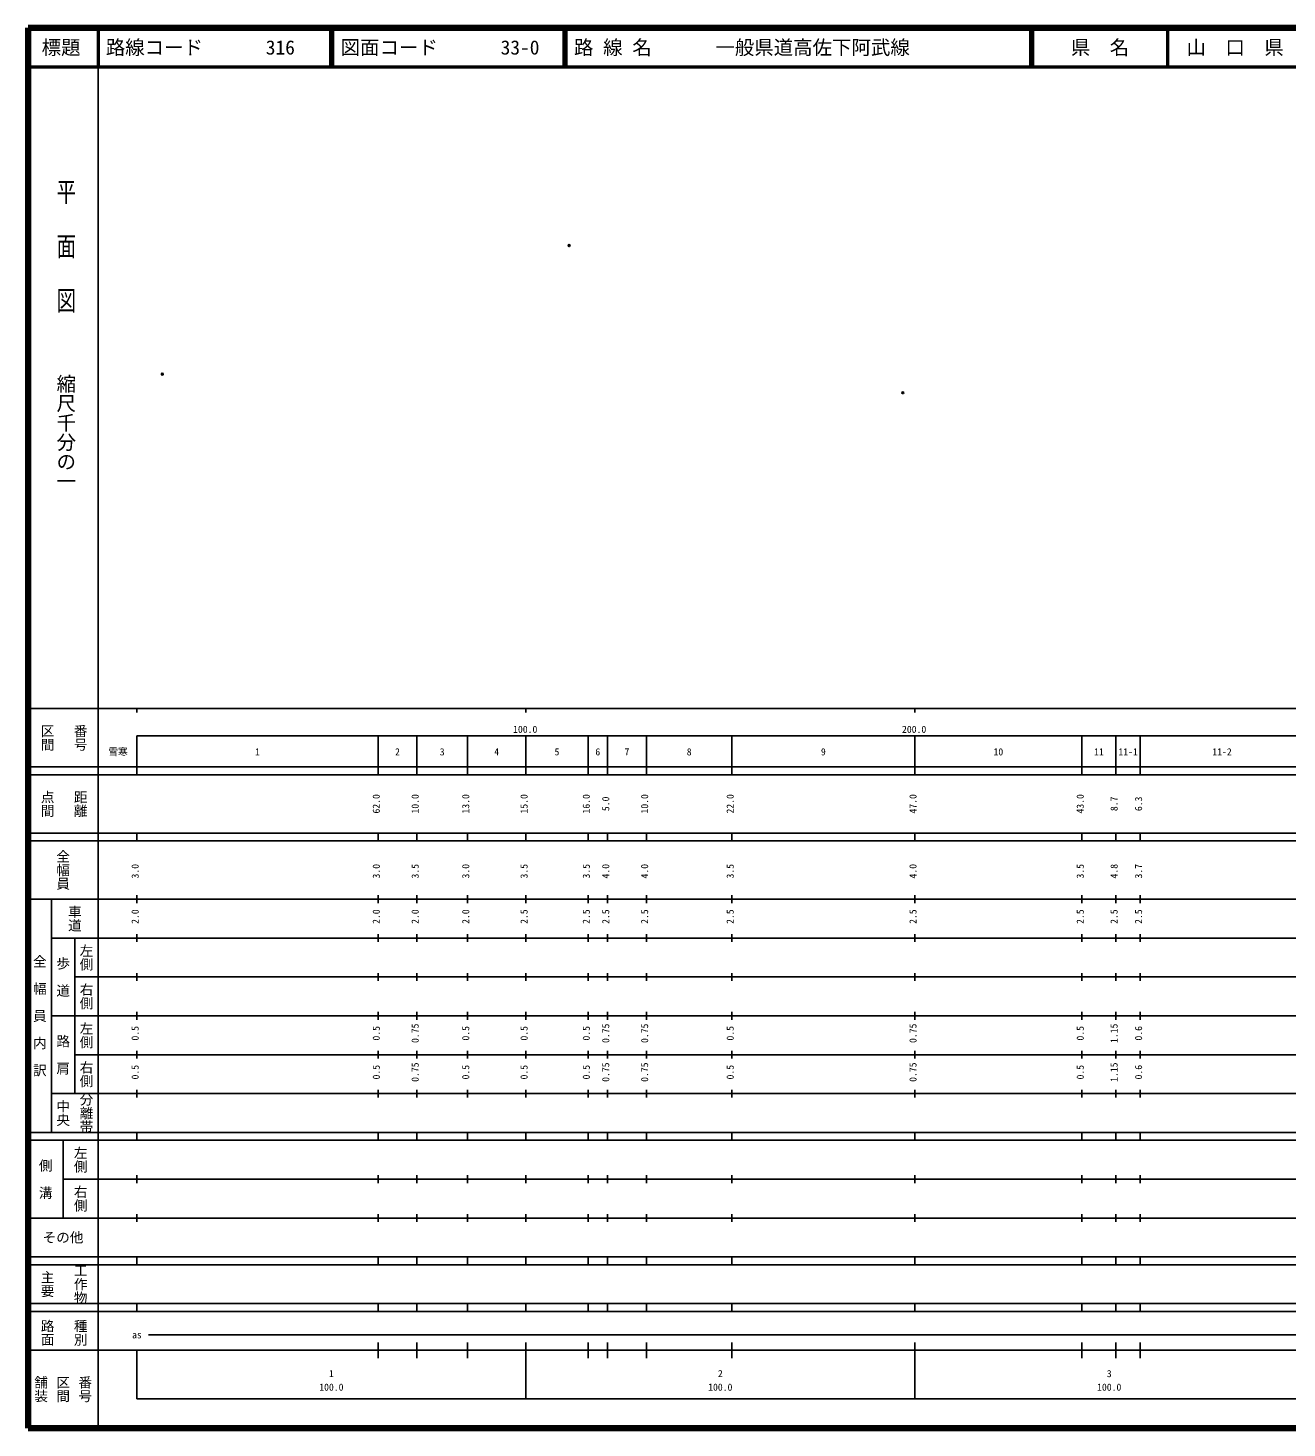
# Model space of a CAD drawing. Units: millimetres on the paper. Extents: x 40 to 680, y 20 to 380.
# Drawn here: x 40 to 363.7, y 20 to 380 of the extents above; entities that cross this region are included whole.
import ezdxf
from ezdxf.enums import TextEntityAlignment as Align

# ---------------------------------------------------------------- set-up
doc = ezdxf.new("R2010")
doc.units = ezdxf.units.MM
doc.header["$PDMODE"] = 32
doc.header["$PDSIZE"] = 0.5
doc.layers.add('M-OTRS', color=6, linetype='Continuous')
doc.layers.add('M-TTL-TXT', color=7, linetype='Continuous')
for name, color, linetype, lineweight in [('M-TTL', 2, 'Continuous', 140), ('M-TTL-BAND', 7, 'Continuous', 25), ('M-TTL-LINE', 7, 'Continuous', 50)]:
    doc.layers.add(name, color=color, linetype=linetype, lineweight=lineweight)
doc.styles.add('@ＭＳ ゴシック', font='')
doc.styles.add('ＭＳ ゴシック', font='')
doc.styles.get('@ＭＳ ゴシック').set_extended_font_data('@MS Gothic')
doc.styles.get('ＭＳ ゴシック').set_extended_font_data('MS Gothic')

msp = doc.modelspace()

# ---------------------------------------------------------------- linework, layer by layer
at = {"layer": 'M-OTRS'}
for p in [(179.13, 324.053), (74.538, 291.015), (264.928, 286.222)]:
    msp.add_point(p, dxfattribs=at)
at = {"layer": 'M-TTL'}
for p, q in [((40, 380), (40, 20)), ((680, 380), (40, 380)), ((40, 20), (680, 20))]:
    msp.add_line(p, q, dxfattribs=at)
at = {"layer": 'M-TTL-BAND'}
for p, q in [((58, 370), (58, 20)), ((40, 205), (579, 205)), ((68, 205), (68, 204)), ((168, 205), (168, 204)), ((268, 205), (268, 204)), ((68, 198), (579, 198)), ((68, 198), (68, 188)), ((130, 188), (130, 198)), ((140, 188), (140, 198)), ((153, 188), (153, 198)), ((168, 188), (168, 198)), ((184, 188), (184, 198)), ((189, 188), (189, 198)), ((199, 188), (199, 198)), ((221, 188), (221, 198)), ((268, 188), (268, 198)), ((311, 188), (311, 198)), ((319.7, 188), (319.7, 198)), ((326, 188), (326, 198)), ((40, 190), (579, 190)), ((40, 188), (579, 188)), ((40, 173), (579, 173)), ((68, 171), (68, 173)), ((130, 171), (130, 173)), ((140, 171), (140, 173)), ((153, 171), (153, 173)), ((168, 171), (168, 173)), ((184, 171), (184, 173)), ((189, 171), (189, 173)), ((199, 171), (199, 173)), ((221, 171), (221, 173)), ((268, 171), (268, 173)), ((311, 171), (311, 173)), ((319.7, 171), (319.7, 173)), ((326, 171), (326, 173)), ((40, 171), (579, 171)), ((40, 156), (579, 156)), ((46, 96), (46, 156)), ((68, 155), (68, 157)), ((130, 155), (130, 157)), ((140, 155), (140, 157)), ((153, 155), (153, 157)), ((168, 155), (168, 157)), ((184, 155), (184, 157)), ((189, 155), (189, 157)), ((199, 155), (199, 157)), ((221, 155), (221, 157)), ((268, 155), (268, 157)), ((311, 155), (311, 157)), ((319.7, 155), (319.7, 157)), ((326, 155), (326, 157)), ((46, 146), (579, 146)), ((52, 146), (52, 106)), ((68, 145), (68, 147)), ((130, 145), (130, 147)), ((140, 145), (140, 147)), ((153, 145), (153, 147)), ((168, 145), (168, 147)), ((184, 145), (184, 147)), ((189, 145), (189, 147)), ((199, 145), (199, 147)), ((221, 145), (221, 147)), ((268, 145), (268, 147)), ((311, 145), (311, 147)), ((319.7, 145), (319.7, 147)), ((326, 145), (326, 147)), ((68, 135), (68, 137)), ((130, 135), (130, 137)), ((140, 135), (140, 137)), ((153, 135), (153, 137)), ((168, 135), (168, 137)), ((184, 135), (184, 137)), ((189, 135), (189, 137)), ((199, 135), (199, 137)), ((221, 135), (221, 137)), ((268, 135), (268, 137)), ((311, 135), (311, 137)), ((319.7, 135), (319.7, 137)), ((326, 135), (326, 137)), ((52, 136), (579, 136)), ((46, 126), (579, 126)), ((68, 125), (68, 127)), ((130, 125), (130, 127)), ((140, 125), (140, 127)), ((153, 125), (153, 127)), ((168, 125), (168, 127)), ((184, 125), (184, 127)), ((189, 125), (189, 127)), ((199, 125), (199, 127)), ((221, 125), (221, 127)), ((268, 125), (268, 127)), ((311, 125), (311, 127)), ((319.7, 125), (319.7, 127)), ((326, 125), (326, 127)), ((52, 116), (579, 116)), ((68, 115), (68, 117)), ((130, 115), (130, 117)), ((140, 115), (140, 117)), ((153, 115), (153, 117)), ((168, 115), (168, 117)), ((184, 115), (184, 117)), ((189, 115), (189, 117)), ((199, 115), (199, 117)), ((221, 115), (221, 117)), ((268, 115), (268, 117)), ((311, 115), (311, 117)), ((319.7, 115), (319.7, 117)), ((326, 115), (326, 117)), ((46, 106), (579, 106)), ((68, 105), (68, 107)), ((130, 105), (130, 107)), ((140, 105), (140, 107)), ((153, 105), (153, 107)), ((168, 105), (168, 107)), ((184, 105), (184, 107)), ((189, 105), (189, 107)), ((199, 105), (199, 107)), ((221, 105), (221, 107)), ((268, 105), (268, 107)), ((311, 105), (311, 107)), ((319.7, 105), (319.7, 107)), ((326, 105), (326, 107)), ((40, 96), (579, 96)), ((40, 94), (579, 94)), ((49, 94), (49, 74)), ((68, 94), (68, 96)), ((130, 94), (130, 96)), ((140, 94), (140, 96)), ((153, 94), (153, 96)), ((168, 94), (168, 96)), ((184, 94), (184, 96)), ((189, 94), (189, 96)), ((199, 94), (199, 96)), ((221, 94), (221, 96)), ((268, 94), (268, 96)), ((311, 94), (311, 96)), ((319.7, 94), (319.7, 96)), ((326, 94), (326, 96)), ((49, 84), (579, 84)), ((68, 83), (68, 85)), ((130, 83), (130, 85)), ((140, 83), (140, 85)), ((153, 83), (153, 85)), ((168, 83), (168, 85)), ((184, 83), (184, 85)), ((189, 83), (189, 85)), ((199, 83), (199, 85)), ((221, 83), (221, 85)), ((268, 83), (268, 85)), ((311, 83), (311, 85)), ((319.7, 83), (319.7, 85)), ((326, 83), (326, 85)), ((40, 74), (579, 74)), ((68, 73), (68, 75)), ((130, 73), (130, 75)), ((140, 73), (140, 75)), ((153, 73), (153, 75)), ((168, 73), (168, 75)), ((184, 73), (184, 75)), ((189, 73), (189, 75)), ((199, 73), (199, 75)), ((221, 73), (221, 75)), ((268, 73), (268, 75)), ((311, 73), (311, 75)), ((319.7, 73), (319.7, 75)), ((326, 73), (326, 75)), ((40, 64), (579, 64)), ((40, 62), (579, 62)), ((68, 62), (68, 64)), ((130, 62), (130, 64)), ((140, 62), (140, 64)), ((153, 62), (153, 64)), ((168, 62), (168, 64)), ((184, 62), (184, 64)), ((189, 62), (189, 64)), ((199, 62), (199, 64)), ((221, 62), (221, 64)), ((268, 62), (268, 64)), ((311, 62), (311, 64)), ((319.7, 62), (319.7, 64)), ((326, 62), (326, 64)), ((40, 52), (579, 52)), ((68, 50), (68, 52)), ((130, 50), (130, 52)), ((140, 50), (140, 52)), ((153, 50), (153, 52)), ((168, 50), (168, 52)), ((184, 50), (184, 52)), ((189, 50), (189, 52)), ((199, 50), (199, 52)), ((221, 50), (221, 52)), ((268, 50), (268, 52)), ((311, 50), (311, 52)), ((319.7, 50), (319.7, 52)), ((326, 50), (326, 52)), ((40, 50), (579, 50)), ((71, 44), (565, 44)), ((40, 40), (579, 40)), ((68, 40), (68, 27.5)), ((130, 38), (130, 42)), ((140, 38), (140, 42)), ((153, 38), (153, 42)), ((168, 27.5), (168, 42)), ((184, 38), (184, 42)), ((189, 38), (189, 42)), ((199, 38), (199, 42)), ((221, 38), (221, 42)), ((268, 27.5), (268, 42)), ((311, 38), (311, 42)), ((319.7, 38), (319.7, 42)), ((326, 38), (326, 42)), ((68, 27.5), (579, 27.5))]:
    msp.add_line(p, q, dxfattribs=at)
at = {"layer": 'M-TTL-LINE'}
for p, q in [((58, 380), (58, 370)), ((117.75, 380), (117.75, 370)), ((118.25, 380), (118.25, 370)), ((177.75, 380), (177.75, 370)), ((178.25, 380), (178.25, 370)), ((297.75, 380), (297.75, 370)), ((298.25, 380), (298.25, 370)), ((333, 380), (333, 370)), ((40, 370), (680, 370))]:
    msp.add_line(p, q, dxfattribs=at)

# ---------------------------------------------------------------- texts
at = {"layer": 'M-TTL-BAND', "style": '@ＭＳ ゴシック', "width": 1.4}
msp.add_text('平  面  図', height=3.666, rotation=270, dxfattribs=at).set_placement((49.777, 306.475), align=Align.MIDDLE_RIGHT)
at = {"layer": 'M-TTL-BAND', "style": '@ＭＳ ゴシック'}
msp.add_text('縮尺千分の一', height=3.666, rotation=270, dxfattribs=at).set_placement((49.777, 261.03), align=Align.MIDDLE_RIGHT)
for s, p in [('区間', (45, 197.5)), ('番号', (53.5, 197.5)), ('点間', (45, 180.5)), ('距離', (53.5, 180.5)), ('全幅員', (49, 163.5)), ('車道', (52, 151)), ('左側', (55, 141)), ('全\u3000幅\u3000員\u3000内\u3000訳', (43, 126)), ('歩\u3000道', (49, 136)), ('右側', (55, 131)), ('左側', (55, 121)), ('路\u3000肩', (49, 116)), ('右側', (55, 111)), ('分離帯', (55, 101)), ('中央', (49, 101)), ('左側', (53.5, 89)), ('側\u3000溝', (44.5, 84)), ('右側', (53.5, 79)), ('工作物', (53.5, 57)), ('主要', (45, 57)), ('路面', (45, 44.5)), ('種別', (53.5, 44.5)), ('舗装', (43.333, 30)), ('区間', (49, 30)), ('番号', (54.667, 30))]:
    msp.add_text(s, height=2.566, rotation=270, dxfattribs=at).set_placement(p, align=Align.MIDDLE_CENTER)
at = {"layer": 'M-TTL-BAND', "style": 'ＭＳ ゴシック'}
for s, p in [('100.0', (167.844, 198.195)), ('200.0', (267.844, 198.195)), ('雪寒', (63.142, 192.405)), ('1', (99, 192.405)), ('2', (135, 192.405)), ('3', (146.5, 192.405)), ('4', (160.5, 192.405)), ('5', (176, 192.405)), ('6', (186.5, 192.405)), ('7', (194, 192.405)), ('8', (210, 192.405)), ('9', (244.5, 192.405)), ('10', (289.5, 192.405)), ('11', (315.35, 192.405)), ('11-1', (322.85, 192.405)), ('11-2', (347, 192.405)), ('as', (68, 42.5)), ('1', (118, 32.523)), ('2', (218, 32.523)), ('3', (318, 32.523)), ('100.0', (118, 29.033)), ('100.0', (218, 29.033)), ('100.0', (318, 29.033))]:
    msp.add_text(s, height=1.833, dxfattribs=at).set_placement(p, align=Align.BOTTOM_CENTER)
for s, p in [('62.0', (131, 180.5)), ('10.0', (141, 180.5)), ('13.0', (154, 180.5)), ('15.0', (169, 180.5)), ('16.0', (185, 180.5)), ('5.0', (190, 180.5)), ('10.0', (200, 180.5)), ('22.0', (222, 180.5)), ('47.0', (269, 180.5)), ('43.0', (312, 180.5)), ('8.7', (320.7, 180.5)), ('6.3', (327, 180.5)), ('3.0', (69, 163.174)), ('3.0', (131, 163.174)), ('3.5', (141, 163.174)), ('3.0', (154, 163.174)), ('3.5', (169, 163.174)), ('3.5', (185, 163.174)), ('4.0', (190, 163.174)), ('4.0', (200, 163.174)), ('3.5', (222, 163.174)), ('4.0', (269, 163.174)), ('3.5', (312, 163.174)), ('4.8', (320.7, 163.174)), ('3.7', (327, 163.174)), ('2.0', (69, 151.5)), ('2.0', (131, 151.5)), ('2.0', (141, 151.5)), ('2.0', (154, 151.5)), ('2.5', (169, 151.5)), ('2.5', (185, 151.5)), ('2.5', (190, 151.5)), ('2.5', (200, 151.5)), ('2.5', (222, 151.5)), ('2.5', (269, 151.5)), ('2.5', (312, 151.5)), ('2.5', (320.7, 151.5)), ('2.5', (327, 151.5)), ('0.5', (69, 121.5)), ('0.5', (131, 121.5)), ('0.75', (141, 121.5)), ('0.5', (154, 121.5)), ('0.5', (169, 121.5)), ('0.5', (185, 121.5)), ('0.75', (190, 121.5)), ('0.75', (200, 121.5)), ('0.5', (222, 121.5)), ('0.75', (269, 121.5)), ('0.5', (312, 121.5)), ('1.15', (320.7, 121.5)), ('0.6', (327, 121.5)), ('0.5', (69, 111.5)), ('0.5', (131, 111.5)), ('0.75', (141, 111.5)), ('0.5', (154, 111.5)), ('0.5', (169, 111.5)), ('0.5', (185, 111.5)), ('0.75', (190, 111.5)), ('0.75', (200, 111.5)), ('0.5', (222, 111.5)), ('0.75', (269, 111.5)), ('0.5', (312, 111.5)), ('1.15', (320.7, 111.5)), ('0.6', (327, 111.5))]:
    msp.add_text(s, height=1.833, rotation=90, dxfattribs=at).set_placement(p, align=Align.BOTTOM_CENTER)
msp.add_text('その他', height=2.566, dxfattribs=at).set_placement((49, 69), align=Align.MIDDLE_CENTER)
at = {"layer": 'M-TTL-TXT', "style": 'ＭＳ ゴシック'}
for s, p in [('標題', (48.5, 375)), ('県\u3000名', (315.625, 375)), ('山\u3000口\u3000県', (350.375, 375))]:
    msp.add_text(s, height=3.666, dxfattribs=at).set_placement(p, align=Align.MIDDLE_CENTER)
for s, p in [('路線コード', (60, 375)), ('316', (101.142, 375)), ('図面コード', (120.38, 375)), ('33-0', (161.521, 375)), ('路 線 名', (180.38, 375)), ('一般県道高佐下阿武線', (216.734, 375))]:
    msp.add_text(s, height=3.666, dxfattribs=at).set_placement(p, align=Align.MIDDLE_LEFT)

doc.saveas('drawing.dxf')
